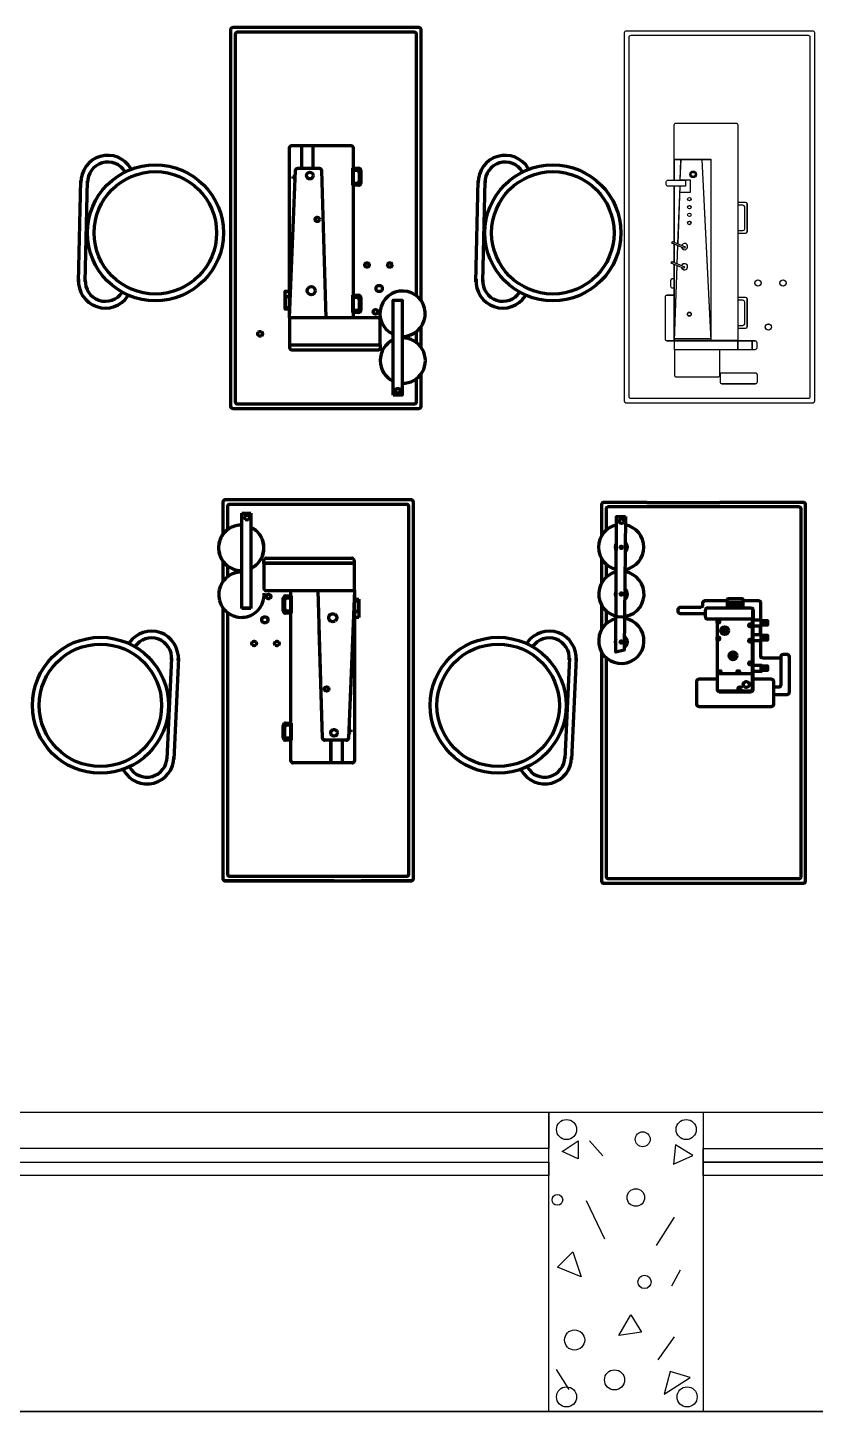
# Model space of a CAD drawing. Header units: inches. Extents: x 548 to 1330, y 676 to 1006.
# Drawn here: x 998.8 to 1085.6, y 675.9 to 828.5 of the extents above; entities that cross this region are included whole.
import ezdxf

# ---------------------------------------------------------------- set-up
doc = ezdxf.new("R2010")
doc.units = ezdxf.units.IN
doc.linetypes.add('ACAD_ISO02W100', pattern=[15, 12, -3])
for name, color, linetype in [('beams', 70, 'Continuous'), ('chair', 10, 'Continuous'), ('machines', 21, 'Continuous'), ('main wall', 40, 'Continuous'), ('window', 99, 'Continuous')]:
    doc.layers.add(name, color=color, linetype=linetype)
doc.layers.get('beams').off()

# ---------------------------------------------------------------- blocks, each defined once
blk = doc.blocks.new('snls')
at = {"layer": 'machines', "linetype": 'ACAD_ISO02W100', "lineweight": 100}
for p, q in [((6.57, 29.7), (6.57, 31.08)), ((6.77, 29.9), (6.77, 30.88)), ((6.82, 31.33), (7.44, 31.33)), ((7.02, 31.13), (7.44, 31.13)), ((7.44, 31.33), (7.44, 29.45)), ((7.44, 29.45), (6.82, 29.45)), ((7.44, 29.65), (7.02, 29.65)), ((6.57, 15.68), (6.57, 17.06)), ((6.77, 15.88), (6.77, 16.86)), ((6.82, 17.31), (7.44, 17.31)), ((7.02, 17.11), (7.44, 17.11)), ((7.44, 17.31), (7.44, 15.43)), ((7.44, 15.43), (6.82, 15.43)), ((7.44, 15.63), (7.02, 15.63)), ((11.85, 12.92), (11.85, 15.43)), ((13.13, 12.93), (13.13, 15.43)), ((14.03, 16.57), (13.81, 16.57)), ((13.81, 16.32), (14.03, 16.35)), ((14.03, 16.57), (14.03, 16.35))]:
    blk.add_line(p, q, dxfattribs=at)
for points in [[(-0.07, 30.03), (-0.07, 0.18, 0.414214), (0.18, -0.07), (20.68, -0.07, 0.414214), (20.93, 0.18), (20.93, 41.68, 0.414214), (20.68, 41.93), (0.18, 41.93, 0.414214), (-0.07, 41.68), (-0.07, 38.12)], [(0.43, 29.5), (0.43, 0.68, 0.414214), (0.68, 0.43), (20.18, 0.43, 0.414214), (20.43, 0.68), (20.43, 41.18, 0.414214), (20.18, 41.43), (0.68, 41.43, 0.414214), (0.43, 41.18), (0.43, 38.63)]]:
    blk.add_lwpolyline(points, format="xyb", dxfattribs=at)
for points in [[(3.01, 40.47), (3.01, 29.97), (2.01, 29.97), (2.01, 40.47)], [(3.01, 40.47), (3.01, 29.97), (2.01, 29.97), (2.01, 40.47)], [(14.43, 28.97), (14.43, 30.96), (14.91, 30.96), (14.91, 28.97)], [(14.43, 29.6), (14.43, 30.81), (14.88, 30.81), (14.88, 29.6)]]:
    blk.add_lwpolyline(points, close=True, dxfattribs=at)
for points in [[(-0.07, 35.17), (-0.07, 32.91)], [(0.43, 34.66), (0.43, 33.43)]]:
    blk.add_lwpolyline(points, dxfattribs=at)
for points in [[(4.43, 34.93), (4.43, 35.24, -0.414214), (4.68, 35.49), (14.15, 35.49, -0.414214), (14.4, 35.24), (14.4, 34.93)], [(14.43, 31.93), (14.43, 34.93), (4.43, 34.93), (4.43, 32.18, 0.414214), (4.68, 31.93)], [(14.43, 31.93), (14.43, 13.18, -0.414214), (14.18, 12.93), (7.68, 12.93, -0.414214), (7.43, 13.18), (7.43, 31.93)], [(14.43, 31.93), (13.78, 15.67, -0.402601), (13.53, 15.43), (11.17, 15.43, -0.405445), (10.92, 15.67), (10.43, 31.93)]]:
    blk.add_lwpolyline(points, format="xyb", close=True, dxfattribs=at)
for centre, radius in [((2.59, 39.97), 0.264), ((2.59, 39.97), 0.264), ((4.96, 31.27), 0.248), ((4.55, 28.7), 0.343), ((12.04, 28.93), 0.444), ((3.37, 26.09), 0.248), ((5.88, 26.09), 0.248), ((11.37, 21.07), 0.236), ((12.18, 16.24), 0.365)]:
    blk.add_circle(centre, radius, dxfattribs=at)
for centre, radius, start, end in [((1.95, 36.64), 2.5, 88.5457, 271.4543), ((1.95, 36.64), 2.5, 295.1747, 64.8253), ((1.97, 31.47), 2.5, 89.1324, 65.4718), ((6.82, 31.08), 0.25, 90, 180), ((7.02, 30.88), 0.25, 90, 180), ((6.82, 29.7), 0.25, 180, 270), ((7.02, 29.9), 0.25, 180, 270), ((6.82, 17.06), 0.25, 90, 180), ((7.02, 16.86), 0.25, 90, 180), ((6.82, 15.68), 0.25, 180, 270), ((7.02, 15.88), 0.25, 180, 270)]:
    blk.add_arc(centre, radius, start, end, dxfattribs=at)
blk = doc.blocks.new('line3 machine 9')
at = {"layer": 'machines'}
for p, q in [((-15.36, -16.28), (-15.36, -14.01)), ((-15.36, -14.01), (-13.86, -14.01)), ((-14.73, -16.28), (-14.65, -14.03)), ((-13.6, -16.28), (-14.7, -16.28)), ((-13.6, -17.62), (-13.6, -16.28)), ((-15.36, -23.13), (-15.36, -16.96)), ((-14.98, -23.29), (-14.75, -16.96)), ((-14.8, -17.62), (-13.6, -17.62)), ((-7.81, -19.05), (-8.39, -19.05)), ((-7.53, -18.74), (-8.38, -18.74)), ((-7.61, -21.64), (-7.61, -19.25)), ((-7.33, -21.94), (-7.33, -18.94)), ((-8.4, -21.84), (-7.81, -21.84)), ((-8.4, -22.14), (-7.53, -22.14)), ((-15.36, -25.37), (-15.36, -23.35)), ((-15.06, -25.5), (-14.99, -23.51)), ((-15.36, -34.01), (-15.36, -25.59)), ((-15.36, -33.99), (-15.06, -25.72)), ((-7.81, -29.52), (-8.39, -29.52)), ((-7.53, -29.21), (-8.38, -29.21)), ((-7.61, -32.11), (-7.61, -29.72)), ((-7.33, -32.41), (-7.33, -29.41)), ((-8.4, -32.31), (-7.81, -32.31)), ((-8.4, -32.61), (-7.53, -32.61)), ((-11.38, -33.77), (-15.38, -33.77))]:
    blk.add_line(p, q, dxfattribs=at)
for points in [[(-20.89, -0.04), (-20.89, -40.64, 0.414214), (-20.69, -40.84), (-0.09, -40.84, 0.414214), (0.11, -40.64), (0.11, -0.04, 0.414214), (-0.09, 0.16), (-20.69, 0.16, 0.414214)], [(-20.39, -0.54), (-20.39, -40.14, 0.414214), (-20.19, -40.34), (-0.59, -40.34, 0.414214), (-0.39, -40.14), (-0.39, -0.54, 0.414214), (-0.59, -0.34), (-20.19, -0.34, 0.414214)], [(-14.15, -16.28), (-14.15, -16.96), (-16.07, -16.96, -0.414214), (-16.27, -16.76), (-16.27, -16.48, -0.414214), (-16.07, -16.28)], [(-15.39, -28.17), (-15.39, -27.17), (-15.59, -27.17, 0.414214), (-15.79, -27.37), (-15.79, -27.97, 0.414214), (-15.59, -28.17)], [(-15.39, -33.99), (-15.39, -28.99), (-16.19, -28.99, 0.414214), (-16.39, -29.19), (-16.39, -33.79, 0.414214), (-16.19, -33.99)], [(-15.36, -34.99), (-15.36, -37.79, 0.414214), (-15.16, -37.99), (-10.56, -37.99, 0.414214), (-10.36, -37.79), (-10.36, -34.99)], [(-6.79, -34.99), (-6.79, -33.99), (-6.49, -33.99, -0.414214), (-6.29, -34.19), (-6.29, -34.79, -0.414214), (-6.49, -34.99)], [(-10.33, -37.57), (-10.33, -38.53, 0.414214), (-10.13, -38.73), (-6.42, -38.73, 0.414214), (-6.22, -38.53), (-6.22, -37.77, 0.414214), (-6.42, -37.57)]]:
    blk.add_lwpolyline(points, format="xyb", close=True, dxfattribs=at)
blk.add_lwpolyline([(-15.39, -16.28), (-15.39, -10.19, -0.414214), (-15.19, -9.99), (-8.59, -9.99, -0.414214), (-8.39, -10.19), (-8.39, -33.99), (-15.39, -33.99), (-15.39, -25.58)], format="xyb", dxfattribs=at)
for points in [[(-15.36, -16.28), (-15.36, -13.99), (-11.36, -13.99), (-11.36, -33.99), (-15.36, -33.99), (-15.36, -25.59)], [(-15.36, -14.01), (-12.36, -14.01), (-11.36, -33.99)], [(-15.39, -23.12), (-15.39, -16.96)], [(-15.36, -23.13), (-15.36, -16.96)], [(-15.39, -25.36), (-15.39, -23.34)], [(-15.36, -25.37), (-15.36, -23.35)]]:
    blk.add_lwpolyline(points, dxfattribs=at)
for points in [[(-14.18, -23.63), (-14.25, -23.81), (-15.64, -23.23), (-15.56, -23.05)], [(-14.25, -25.84), (-14.33, -26.02), (-15.71, -25.44), (-15.64, -25.26)], [(-15.39, -29.78), (-15.39, -29.78), (-15.39, -29.78), (-15.39, -29.78)], [(-8.39, -33.99), (-8.39, -34.99), (-15.36, -34.99), (-15.36, -33.99)], [(-15.36, -34.01), (-15.36, -34.01), (-15.36, -34.01), (-15.36, -34.01)], [(-8.39, -34.99), (-8.39, -33.99), (-6.79, -33.99), (-6.79, -34.99)]]:
    blk.add_lwpolyline(points, close=True, dxfattribs=at)
for centre, radius in [((-13.3, -15.65), 0.366), ((-13.3, -15.65), 0.366), ((-13.3, -15.65), 0.23), ((-13.72, -18.37), 0.191), ((-13.72, -19.27), 0.191), ((-13.72, -20.1), 0.191), ((-13.72, -21), 0.191), ((-6.15, -27.63), 0.338), ((-3.39, -27.63), 0.338), ((-13.72, -31.06), 0.23), ((-13.72, -31.06), 0.191), ((-5.01, -32.49), 0.338)]:
    blk.add_circle(centre, radius, dxfattribs=at)
for centre, radius, start, end in [((-7.81, -19.25), 0.2, 0, 90), ((-7.53, -18.94), 0.2, 0, 90), ((-7.81, -21.64), 0.2, 270, 0), ((-7.53, -21.94), 0.2, 270, 0), ((-14.25, -23.61), 0.34, 190.0812, 154.6036), ((-14.25, -25.84), 0.34, 193.2665, 157.2311), ((-7.81, -29.72), 0.2, 0, 90), ((-7.53, -29.41), 0.2, 0, 90), ((-7.81, -32.11), 0.2, 270, 0), ((-7.53, -32.41), 0.2, 270, 0)]:
    blk.add_arc(centre, radius, start, end, dxfattribs=at)

msp = doc.modelspace()

# ---------------------------------------------------------------- linework, layer by layer
for p, q in [((1073.24, 708.91), (1165.74, 708.91)), ((1057.71, 704.56), (1059.47, 705.73)), ((1059.47, 705.73), (1059.47, 703.76)), ((1060.72, 705.74), (1062.19, 704.09)), ((1070.2, 705.29), (1069.98, 703.16)), ((1072.11, 704.11), (1070.2, 705.29)), ((1059.47, 703.76), (1057.71, 704.56)), ((1069.98, 703.16), (1072.11, 704.11)), ((1073.24, 701.91), (1073.24, 704.91)), ((1060.35, 699.15), (1062.37, 694.94)), ((1070.06, 697.32), (1068.05, 694.21)), ((1057.19, 691.82), (1058.88, 693.5)), ((1058.88, 693.5), (1059.8, 690.73)), ((1059.8, 690.73), (1057.19, 691.82)), ((1070.72, 691.48), (1069.76, 689.71)), ((1063.95, 684.27), (1065.27, 686.55)), ((1065.27, 686.55), (1066.45, 684.64)), ((1066.45, 684.64), (1063.95, 684.27)), ((1070.06, 684.14), (1068.23, 681.58)), ((1057.03, 680.53), (1058.43, 678.32)), ((1069.61, 680.31), (1068.95, 677.81)), ((1068.95, 677.81), (1071.82, 679.64)), ((1071.82, 679.64), (1069.61, 680.31)), ((548.24, 675.91), (1330.24, 675.91))]:
    msp.add_line(p, q)
for points in [[(985.24, 708.91), (1056.24, 708.91), (1056.24, 704.91), (985.24, 704.91)], [(1056.24, 708.91), (1073.24, 708.91), (1073.24, 675.91), (1056.24, 675.91)]]:
    msp.add_lwpolyline(points, close=True)
for centre, radius in [((1058.18, 706.99), 1.11), ((1071.37, 706.99), 1.11), ((1066.58, 705.92), 0.819), ((1057.17, 699.23), 0.59), ((1065.82, 699.49), 0.964), ((1066.77, 690.18), 0.732), ((1059.07, 683.78), 1.11), ((1063.47, 679.38), 1.11), ((1058.18, 677.5), 1.11), ((1071.47, 677.5), 1.11)]:
    msp.add_circle(centre, radius)
at = {"layer": 'chair', "lineweight": 100}
for p, q in [((1004.36, 800.5), (1004.62, 811.66)), ((1005.11, 800.5), (1005.37, 811.63)), ((1048.19, 800.5), (1048.44, 811.66)), ((1048.94, 800.5), (1049.19, 811.63)), ((1014.63, 758.99), (1014.12, 747.88)), ((1015.38, 758.98), (1014.87, 747.82)), ((1058.49, 758.99), (1057.98, 747.88)), ((1059.24, 758.98), (1058.73, 747.82))]:
    msp.add_line(p, q, dxfattribs=at)
for centre, radius in [((1012.84, 805.89), 7.5), ((1056.67, 805.89), 7.5), ((1012.84, 805.89), 6.75), ((1056.67, 805.89), 6.75), ((1006.78, 753.78), 7.5), ((1006.78, 753.78), 6.75), ((1050.64, 753.78), 7.5), ((1050.64, 753.78), 6.75)]:
    msp.add_circle(centre, radius, dxfattribs=at)
for centre, radius, start, end in [((1007.59, 811.47), 2.97, 30.6651, 181.4564), ((1007.59, 811.47), 2.22, 30.6651, 181.4564), ((1051.41, 811.47), 2.97, 30.6651, 181.4564), ((1051.41, 811.47), 2.22, 30.6651, 181.4564), ((1007.33, 800.56), 2.97, 175.9103, 326.7016), ((1007.33, 800.56), 2.22, 175.9103, 326.7016), ((1051.16, 800.56), 2.97, 175.9103, 326.7016), ((1051.16, 800.56), 2.22, 175.9103, 326.7016), ((1012.41, 758.99), 2.97, 354.6184, 145.4096), ((1056.27, 758.99), 2.97, 354.6184, 145.4096), ((1012.41, 758.99), 2.22, 354.6184, 145.4096), ((1056.27, 758.99), 2.22, 354.6184, 145.4096), ((1011.91, 748.08), 2.97, 209.3732, 0.1645), ((1011.91, 748.08), 2.22, 209.3732, 0.1645), ((1055.77, 748.08), 2.97, 209.3732, 0.1645), ((1055.77, 748.08), 2.22, 209.3732, 0.1645)]:
    msp.add_arc(centre, radius, start, end, dxfattribs=at)
at = {"layer": 'machines', "lineweight": 100}
for p, q in [((1028.94, 815.52), (1028.94, 813.02)), ((1030.22, 815.53), (1030.22, 813.02)), ((1028.26, 812.13), (1028.04, 812.1)), ((1028.04, 811.87), (1028.04, 812.1)), ((1028.04, 811.87), (1028.26, 811.87)), ((1034.63, 813.01), (1035.25, 813.01)), ((1034.63, 811.13), (1034.63, 813.01)), ((1034.63, 812.81), (1035.05, 812.81)), ((1035.3, 812.56), (1035.3, 811.58)), ((1035.5, 812.76), (1035.5, 811.38)), ((1035.05, 811.33), (1034.63, 811.33)), ((1035.25, 811.13), (1034.63, 811.13)), ((1034.63, 799), (1035.25, 799)), ((1034.63, 797.11), (1034.63, 799)), ((1034.63, 798.8), (1035.05, 798.8)), ((1035.3, 798.55), (1035.3, 797.56)), ((1035.5, 798.75), (1035.5, 797.36)), ((1035.05, 797.31), (1034.63, 797.31)), ((1035.25, 797.11), (1034.63, 797.11)), ((1075.61, 775.66), (1066.49, 775.66)), ((1067.02, 776.16), (1075.1, 776.16)), ((1075.93, 765.14), (1077.61, 765.14)), ((1075.93, 764.94), (1075.93, 765.14)), ((1075.93, 764.94), (1077.61, 764.94)), ((1076.04, 764.94), (1076.04, 765.14)), ((1076.19, 764.94), (1076.19, 765.14)), ((1076.34, 764.94), (1076.34, 765.14)), ((1076.49, 764.94), (1076.49, 765.14)), ((1076.63, 764.94), (1076.63, 765.14)), ((1076.78, 764.94), (1076.78, 765.14)), ((1076.92, 764.94), (1076.92, 765.14)), ((1077.04, 764.94), (1077.04, 765.14)), ((1077.17, 764.94), (1077.17, 765.14)), ((1077.3, 764.95), (1077.3, 765.15)), ((1077.44, 764.95), (1077.44, 765.15)), ((1077.55, 764.95), (1077.55, 765.15)), ((1073.5, 763.53), (1073.5, 764.28)), ((1073.75, 764.53), (1078.52, 764.53)), ((1078.77, 763.28), (1073.75, 763.28)), ((1078.77, 763.28), (1074.77, 763.28)), ((1074.77, 763.28), (1074.77, 755.53)), ((1078.67, 764.28), (1078.67, 763.28)), ((1078.67, 755.38), (1078.67, 763.28)), ((1078.77, 764.28), (1078.77, 763.28)), ((1078.77, 755.53), (1078.77, 763.28)), ((1079.57, 764.06), (1079.57, 763.71)), ((1079.57, 763.71), (1079.57, 763.21)), ((1079.64, 762.52), (1079.64, 763.21)), ((1079.74, 762.52), (1079.74, 763.21)), ((1079.74, 763.03), (1080.34, 763.03)), ((1079.57, 761.59), (1079.57, 762.52)), ((1079.64, 760.89), (1079.64, 761.59)), ((1079.74, 762.92), (1080.34, 762.92)), ((1079.74, 762.82), (1080.34, 762.82)), ((1079.74, 762.71), (1080.34, 762.71)), ((1079.74, 760.89), (1079.74, 761.59)), ((1079.74, 761.4), (1080.34, 761.4)), ((1079.74, 761.31), (1080.34, 761.31)), ((1079.74, 761.23), (1080.34, 761.23)), ((1079.74, 761.15), (1080.34, 761.15)), ((1079.74, 761.06), (1080.34, 761.06)), ((1079.57, 759.85), (1079.57, 759.15)), ((1079.57, 759.15), (1079.57, 759.11)), ((1079.82, 759.01), (1079.67, 759.01)), ((1074.77, 757.28), (1078.77, 757.28)), ((1079.64, 757.52), (1079.64, 758.22)), ((1079.74, 757.52), (1079.74, 758.22)), ((1079.74, 758.08), (1080.34, 758.08)), ((1079.74, 757.99), (1080.34, 757.99)), ((1079.74, 757.9), (1080.34, 757.9)), ((1079.74, 757.8), (1080.34, 757.8)), ((1079.74, 757.7), (1080.34, 757.7)), ((1074.82, 755.38), (1078.72, 755.38)), ((1075.02, 755.28), (1078.52, 755.28))]:
    msp.add_line(p, q, dxfattribs=at)
at = {"layer": 'machines'}
for p, q in [((1070.08, 811.7), (1070.08, 813.97)), ((1070.08, 813.97), (1071.58, 813.97)), ((1070.72, 811.7), (1070.8, 813.96)), ((1070.08, 804.85), (1070.08, 811.02)), ((1070.47, 804.69), (1070.69, 811.02)), ((1070.64, 810.37), (1071.84, 810.37)), ((1071.84, 811.7), (1070.75, 811.7)), ((1071.84, 810.37), (1071.84, 811.7)), ((1077.63, 808.94), (1077.05, 808.94)), ((1077.92, 809.24), (1077.06, 809.24)), ((1078.12, 806.05), (1078.12, 809.04)), ((1077.83, 806.34), (1077.83, 808.74)), ((1077.04, 806.14), (1077.63, 806.14)), ((1077.04, 805.85), (1077.92, 805.85)), ((1070.08, 802.61), (1070.08, 804.64)), ((1070.39, 802.48), (1070.46, 804.48)), ((1070.08, 793.97), (1070.08, 802.39)), ((1070.08, 794), (1070.38, 802.27)), ((1077.63, 798.46), (1077.05, 798.46)), ((1077.92, 798.77), (1077.06, 798.77)), ((1077.83, 795.87), (1077.83, 798.26)), ((1078.12, 795.57), (1078.12, 798.57)), ((1077.04, 795.67), (1077.63, 795.67)), ((1077.04, 795.37), (1077.92, 795.37)), ((1074.07, 794.21), (1070.07, 794.21))]:
    msp.add_line(p, q, dxfattribs=at)
at = {"layer": 'machines', "linetype": 'ACAD_ISO02W100', "lineweight": 100}
for p, q in [((1026.93, 764.2), (1026.93, 765.59)), ((1027.13, 764.4), (1027.13, 765.39)), ((1027.18, 765.84), (1027.8, 765.84)), ((1027.38, 765.64), (1027.8, 765.64)), ((1027.8, 765.84), (1027.8, 763.95)), ((1027.8, 763.95), (1027.18, 763.95)), ((1027.8, 764.15), (1027.38, 764.15)), ((1026.93, 750.19), (1026.93, 751.57)), ((1027.13, 750.39), (1027.13, 751.37)), ((1027.18, 751.82), (1027.8, 751.82)), ((1027.38, 751.62), (1027.8, 751.62)), ((1027.8, 751.82), (1027.8, 749.94)), ((1034.39, 751.08), (1034.17, 751.08)), ((1034.17, 750.82), (1034.39, 750.85)), ((1034.39, 751.08), (1034.39, 750.85)), ((1027.8, 749.94), (1027.18, 749.94)), ((1027.8, 750.14), (1027.38, 750.14)), ((1032.2, 747.42), (1032.2, 749.93)), ((1033.48, 747.43), (1033.48, 749.93))]:
    msp.add_line(p, q, dxfattribs=at)
at = {"layer": 'machines', "lineweight": 100}
for points in [[(1042.14, 798.41), (1042.14, 828.27, 0.414214), (1041.89, 828.52), (1021.39, 828.52, 0.414214), (1021.14, 828.27), (1021.14, 786.77, 0.414214), (1021.39, 786.52), (1041.89, 786.52, 0.414214), (1042.14, 786.77), (1042.14, 790.33)], [(1041.64, 798.94), (1041.64, 827.77, 0.414214), (1041.39, 828.02), (1021.89, 828.02, 0.414214), (1021.64, 827.77), (1021.64, 787.27, 0.414214), (1021.89, 787.02), (1041.39, 787.02, 0.414214), (1041.64, 787.27), (1041.64, 789.81)], [(1020.29, 764.54), (1020.29, 734.68, 0.414214), (1020.54, 734.43), (1041.04, 734.43, 0.414214), (1041.29, 734.68), (1041.29, 776.18, 0.414214), (1041.04, 776.43), (1020.54, 776.43, 0.414214), (1020.29, 776.18), (1020.29, 772.62)], [(1020.79, 764.01), (1020.79, 735.18, 0.414214), (1021.04, 734.93), (1040.54, 734.93, 0.414214), (1040.79, 735.18), (1040.79, 775.68, 0.414214), (1040.54, 775.93), (1021.04, 775.93, 0.414214), (1020.79, 775.68), (1020.79, 773.14)], [(1067.02, 776.16), (1062.29, 776.16, 0.414214), (1062.04, 775.91), (1062.04, 772.46)], [(1062.04, 759.68), (1062.04, 734.41, 0.414214), (1062.29, 734.16), (1084.29, 734.16, 0.414214), (1084.54, 734.41), (1084.54, 775.91, 0.414214), (1084.29, 776.16), (1075.1, 776.16)], [(1066.49, 775.66), (1062.79, 775.66, 0.414214), (1062.54, 775.41), (1062.54, 773.08)], [(1062.54, 759.05), (1062.54, 734.91, 0.414214), (1062.79, 734.66), (1083.79, 734.66, 0.414214), (1084.04, 734.91), (1084.04, 775.41, 0.414214), (1083.79, 775.66), (1075.61, 775.66)], [(1073.5, 763.87), (1070.75, 763.87, -0.414214), (1070.5, 764.12), (1070.5, 764.36, -0.414214), (1070.75, 764.61), (1072.97, 764.61)], [(1073.22, 764.86), (1073.22, 765.09, -0.414214), (1073.47, 765.34), (1075.93, 765.34)], [(1077.61, 765.34), (1079.32, 765.34, -0.414214), (1079.57, 765.09), (1079.57, 764.06)], [(1081.02, 755.92), (1081.02, 756.4, 0.414214), (1080.77, 756.65), (1078.77, 756.65), (1078.77, 760.51)], [(1081.02, 755.81), (1081.59, 755.81, 0.414214), (1081.84, 756.06), (1081.84, 759.17, -0.414214), (1082.09, 759.42), (1082.46, 759.42, -0.414214), (1082.71, 759.17), (1082.71, 758.39)], [(1082.71, 758.39), (1082.71, 755.2, -0.414214), (1082.46, 754.95), (1081.02, 754.95)], [(1074.77, 756.65), (1072.77, 756.65, 0.414214), (1072.52, 756.4), (1072.52, 753.9, 0.414214), (1072.77, 753.65), (1080.77, 753.65, 0.414214), (1081.02, 753.9), (1081.02, 756.4)]]:
    msp.add_lwpolyline(points, format="xyb", dxfattribs=at)
at = {"layer": 'machines'}
for points in [[(1064.55, 827.95), (1064.55, 787.35, 0.414214), (1064.75, 787.15), (1085.35, 787.15, 0.414214), (1085.55, 787.35), (1085.55, 827.95, 0.414214), (1085.35, 828.15), (1064.75, 828.15, 0.414214)], [(1065.05, 827.45), (1065.05, 787.85, 0.414214), (1065.25, 787.65), (1084.85, 787.65, 0.414214), (1085.05, 787.85), (1085.05, 827.45, 0.414214), (1084.85, 827.65), (1065.25, 827.65, 0.414214)], [(1071.3, 811.7), (1071.3, 811.02), (1069.38, 811.02, -0.414214), (1069.18, 811.22), (1069.18, 811.5, -0.414214), (1069.38, 811.7)], [(1070.06, 799.82), (1070.06, 800.82), (1069.86, 800.82, 0.414214), (1069.66, 800.62), (1069.66, 800.02, 0.414214), (1069.86, 799.82)], [(1070.05, 794), (1070.05, 799), (1069.25, 799, 0.414214), (1069.05, 798.8), (1069.05, 794.2, 0.414214), (1069.25, 794)], [(1078.65, 793), (1078.65, 794), (1078.95, 794, -0.414214), (1079.15, 793.8), (1079.15, 793.2, -0.414214), (1078.95, 793)], [(1070.08, 793), (1070.08, 790.2, 0.414214), (1070.28, 790), (1074.88, 790, 0.414214), (1075.08, 790.2), (1075.08, 793)], [(1075.11, 790.42), (1075.11, 789.46, 0.414214), (1075.31, 789.26), (1079.02, 789.26, 0.414214), (1079.22, 789.46), (1079.22, 790.22, 0.414214), (1079.02, 790.42)]]:
    msp.add_lwpolyline(points, format="xyb", close=True, dxfattribs=at)
msp.add_lwpolyline([(1070.05, 811.7), (1070.05, 817.8, -0.414214), (1070.25, 818), (1076.85, 818, -0.414214), (1077.05, 817.8), (1077.05, 794), (1070.05, 794), (1070.05, 802.41)], format="xyb", dxfattribs=at)
at = {"layer": 'machines', "lineweight": 100}
for points in [[(1027.64, 796.52), (1027.64, 815.27, -0.414214), (1027.89, 815.52), (1034.39, 815.52, -0.414214), (1034.64, 815.27), (1034.64, 796.52)], [(1027.64, 796.52), (1028.29, 812.78, -0.402601), (1028.54, 813.02), (1030.9, 813.02, -0.405445), (1031.15, 812.77), (1031.64, 796.52)], [(1027.64, 796.52), (1027.64, 793.52), (1037.64, 793.52), (1037.64, 796.27, 0.414214), (1037.39, 796.52)], [(1037.64, 793.52), (1037.64, 793.2, -0.414214), (1037.39, 792.95), (1027.92, 792.95, -0.414214), (1027.67, 793.2), (1027.67, 793.52)], [(1034.79, 766.43), (1034.79, 747.68, -0.414214), (1034.54, 747.43), (1028.04, 747.43, -0.414214), (1027.79, 747.68), (1027.79, 766.43)], [(1034.79, 766.43), (1034.14, 750.17, -0.402601), (1033.89, 749.93), (1031.52, 749.93, -0.405445), (1031.27, 750.18), (1030.79, 766.43)], [(1075.93, 764.53), (1075.93, 765.47, -0.414214), (1076.03, 765.57), (1077.51, 765.57, -0.414214), (1077.61, 765.47), (1077.61, 764.53)], [(1074.77, 762.83), (1074.77, 763.16), (1074.95, 763.16, -0.414214), (1075.05, 763.06), (1075.05, 762.93, -0.414214), (1074.95, 762.83)], [(1074.77, 760.98), (1074.77, 761.31), (1074.95, 761.31, -0.414214), (1075.05, 761.21), (1075.05, 761.08, -0.414214), (1074.95, 760.98)], [(1074.94, 757.28), (1074.94, 757.5, -0.414214), (1075.04, 757.6), (1075.11, 757.6, -0.414214), (1075.21, 757.5), (1075.21, 757.28)], [(1076.98, 757.28), (1076.98, 757.5, -0.414214), (1077.08, 757.6), (1077.16, 757.6, -0.414214), (1077.26, 757.5), (1077.26, 757.28)]]:
    msp.add_lwpolyline(points, format="xyb", close=True, dxfattribs=at)
at = {"layer": 'machines'}
for points in [[(1070.08, 811.7), (1070.08, 814), (1074.08, 814), (1074.08, 794), (1070.08, 794), (1070.08, 802.39)], [(1070.08, 813.97), (1073.08, 813.97), (1074.08, 794)], [(1070.05, 804.86), (1070.05, 811.02)], [(1070.08, 804.85), (1070.08, 811.02)], [(1070.05, 802.62), (1070.05, 804.65)], [(1070.08, 802.61), (1070.08, 804.64)]]:
    msp.add_lwpolyline(points, dxfattribs=at)
for points in [[(1071.27, 804.36), (1071.19, 804.17), (1069.81, 804.75), (1069.88, 804.94)], [(1071.19, 802.15), (1071.11, 801.96), (1069.73, 802.54), (1069.81, 802.73)], [(1070.05, 798.2), (1070.05, 798.2), (1070.05, 798.2), (1070.05, 798.2)], [(1077.05, 794), (1077.05, 793), (1070.08, 793), (1070.08, 794)], [(1070.08, 793.97), (1070.08, 793.97), (1070.08, 793.97), (1070.08, 793.97)], [(1077.05, 793), (1077.05, 794), (1078.65, 794), (1078.65, 793)]]:
    msp.add_lwpolyline(points, close=True, dxfattribs=at)
at = {"layer": 'machines', "lineweight": 100}
for points in [[(1027.63, 799.47), (1027.63, 797.48), (1027.16, 797.48), (1027.16, 799.47)], [(1027.63, 798.85), (1027.63, 797.63), (1027.19, 797.63), (1027.19, 798.85)], [(1039.06, 787.98), (1039.06, 798.48), (1040.06, 798.48), (1040.06, 787.98)], [(1064.67, 774.59), (1064.54, 759.87), (1063.63, 759.65), (1063.67, 774.59)], [(1079.74, 762.61), (1079.74, 763.14), (1080.34, 763.14), (1080.34, 762.61)], [(1079.74, 760.98), (1079.74, 761.5), (1080.34, 761.5), (1080.34, 760.98)], [(1078.77, 757.52), (1078.77, 757.52), (1078.79, 757.52), (1078.79, 757.52)], [(1079.74, 757.62), (1079.74, 758.15), (1080.34, 758.15), (1080.34, 757.62)]]:
    msp.add_lwpolyline(points, close=True, dxfattribs=at)
for points in [[(1042.14, 793.27), (1042.14, 795.54)], [(1041.64, 793.78), (1041.64, 795.01)], [(1062.04, 769.98), (1062.04, 767.24)], [(1062.54, 769.36), (1062.54, 767.88)], [(1062.04, 764.85), (1062.04, 762.1)], [(1062.54, 764.21), (1062.54, 762.74)], [(1079.74, 762.52), (1078.77, 762.52), (1078.77, 763.21), (1079.74, 763.21)], [(1079.74, 760.89), (1078.77, 760.89), (1078.77, 761.59), (1079.74, 761.59)], [(1079.57, 762.52), (1079.57, 761.88)], [(1079.57, 762.52), (1079.57, 761.59)], [(1079.57, 760.89), (1079.57, 759.85)], [(1079.82, 759.01), (1081.84, 759.01)], [(1079.74, 757.52), (1078.77, 757.52), (1078.77, 758.22), (1079.74, 758.22)]]:
    msp.add_lwpolyline(points, dxfattribs=at)
at = {"layer": 'machines', "linetype": 'ACAD_ISO02W100', "lineweight": 100}
for points in [[(1020.29, 764.54), (1020.29, 734.68, 0.414214), (1020.54, 734.43), (1041.04, 734.43, 0.414214), (1041.29, 734.68), (1041.29, 776.18, 0.414214), (1041.04, 776.43), (1020.54, 776.43, 0.414214), (1020.29, 776.18), (1020.29, 772.62)], [(1020.79, 764.01), (1020.79, 735.18, 0.414214), (1021.04, 734.93), (1040.54, 734.93, 0.414214), (1040.79, 735.18), (1040.79, 775.68, 0.414214), (1040.54, 775.93), (1021.04, 775.93, 0.414214), (1020.79, 775.68), (1020.79, 773.14)]]:
    msp.add_lwpolyline(points, format="xyb", dxfattribs=at)
for points in [[(1023.37, 774.97), (1023.37, 764.47), (1022.37, 764.47), (1022.37, 774.97)], [(1023.37, 774.97), (1023.37, 764.47), (1022.37, 764.47), (1022.37, 774.97)], [(1034.79, 763.48), (1034.79, 765.47), (1035.27, 765.47), (1035.27, 763.48)], [(1034.79, 764.1), (1034.79, 765.32), (1035.23, 765.32), (1035.23, 764.1)]]:
    msp.add_lwpolyline(points, close=True, dxfattribs=at)
for points in [[(1020.29, 769.68), (1020.29, 767.41)], [(1020.79, 769.17), (1020.79, 767.94)]]:
    msp.add_lwpolyline(points, dxfattribs=at)
for points in [[(1024.79, 769.43), (1024.79, 769.75, -0.414214), (1025.04, 770), (1034.51, 770, -0.414214), (1034.76, 769.75), (1034.76, 769.43)], [(1034.79, 766.43), (1034.79, 769.43), (1024.79, 769.43), (1024.79, 766.68, 0.414214), (1025.04, 766.43)], [(1034.79, 766.43), (1034.79, 747.68, -0.414214), (1034.54, 747.43), (1028.04, 747.43, -0.414214), (1027.79, 747.68), (1027.79, 766.43)], [(1034.79, 766.43), (1034.14, 750.17, -0.402601), (1033.89, 749.93), (1031.52, 749.93, -0.405445), (1031.27, 750.18), (1030.79, 766.43)]]:
    msp.add_lwpolyline(points, format="xyb", close=True, dxfattribs=at)
at = {"layer": 'machines', "lineweight": 100}
for centre, radius in [((1029.88, 812.2), 0.365), ((1030.69, 807.37), 0.236), ((1036.18, 802.35), 0.248), ((1038.69, 802.35), 0.248), ((1030.03, 799.51), 0.444), ((1037.52, 799.75), 0.343), ((1037.11, 797.18), 0.248), ((1039.58, 788.47), 0.264), ((1064.25, 774.1), 0.264), ((1064.22, 771.22), 0.128), ((1064.22, 766.04), 0.128), ((1075.61, 762.02), 0.43), ((1075.61, 762.02), 0.172), ((1078.43, 762.6), 0.172), ((1064.22, 760.77), 0.128), ((1078.43, 760.9), 0.172), ((1076.53, 759.24), 0.43), ((1076.53, 759.24), 0.172), ((1078.43, 758.4), 0.172), ((1077.27, 755.63), 0.189), ((1078, 756.08), 0.327)]:
    msp.add_circle(centre, radius, dxfattribs=at)
at = {"layer": 'machines'}
for centre, radius in [((1072.14, 812.34), 0.366), ((1072.14, 812.34), 0.366), ((1072.14, 812.34), 0.23), ((1071.72, 809.61), 0.191), ((1071.72, 808.72), 0.191), ((1071.72, 807.88), 0.191), ((1071.72, 806.99), 0.191), ((1079.29, 800.36), 0.338), ((1082.05, 800.36), 0.338), ((1071.72, 796.92), 0.23), ((1071.72, 796.92), 0.191), ((1080.44, 795.5), 0.338)]:
    msp.add_circle(centre, radius, dxfattribs=at)
at = {"layer": 'machines', "linetype": 'ACAD_ISO02W100', "lineweight": 100}
for centre, radius in [((1024.39, 794.75), 0.264), ((1022.95, 774.48), 0.264), ((1022.95, 774.48), 0.264), ((1025.32, 765.77), 0.248), ((1024.91, 763.2), 0.343), ((1032.4, 763.44), 0.444), ((1023.73, 760.6), 0.248), ((1026.24, 760.6), 0.248), ((1031.73, 755.58), 0.236), ((1032.54, 750.75), 0.365)]:
    msp.add_circle(centre, radius, dxfattribs=at)
at = {"layer": 'machines', "lineweight": 100}
for centre, radius, start, end in [((1035.05, 812.56), 0.25, 0, 90), ((1035.25, 812.76), 0.25, 0, 90), ((1035.05, 811.58), 0.25, 270, 0), ((1035.25, 811.38), 0.25, 270, 0), ((1035.05, 798.55), 0.25, 0, 90), ((1035.25, 798.75), 0.25, 0, 90), ((1040.1, 796.97), 2.5, 269.1324, 245.4718), ((1035.05, 797.56), 0.25, 270, 0), ((1035.25, 797.36), 0.25, 270, 0), ((1040.12, 791.8), 2.5, 115.1747, 244.8253), ((1040.12, 791.8), 2.5, 268.5457, 91.4543), ((1064.21, 771.22), 2.5, 102.4324, 257.5676), ((1064.21, 771.22), 2.5, 280.6443, 79.3557), ((1064.21, 771.22), 0.672, 144.3539, 215.347), ((1064.21, 771.22), 0.672, 309.6735, 49.3583), ((1064.23, 766.05), 2.5, 103.0338, 79.952), ((1064.22, 766.04), 0.672, 149.0419, 210.6589), ((1064.22, 766.04), 0.672, 303.2329, 55.7988), ((1072.97, 764.86), 0.25, 270, 0), ((1064.22, 760.89), 2.5, 103.5126, 81.9418), ((1073.75, 764.28), 0.25, 90, 180), ((1073.75, 763.53), 0.25, 180, 270), ((1078.52, 764.28), 0.25, 0, 90), ((1078.72, 764.28), 0.05, 0, 180), ((1064.22, 760.77), 0.672, 151.4151, 208.2857), ((1064.22, 760.77), 0.672, 298.7799, 60.2519), ((1079.67, 759.11), 0.1, 180, 270), ((1075.02, 755.53), 0.25, 180, 270), ((1078.52, 755.53), 0.25, 270, 0)]:
    msp.add_arc(centre, radius, start, end, dxfattribs=at)
at = {"layer": 'machines'}
for centre, radius, start, end in [((1077.63, 808.74), 0.2, 0, 90), ((1077.92, 809.04), 0.2, 0, 90), ((1077.63, 806.34), 0.2, 270, 0), ((1077.92, 806.05), 0.2, 270, 0), ((1071.19, 804.37), 0.34, 190.0812, 154.6036), ((1071.19, 802.15), 0.34, 193.2665, 157.2311), ((1077.63, 798.26), 0.2, 0, 90), ((1077.92, 798.57), 0.2, 0, 90), ((1077.63, 795.87), 0.2, 270, 0), ((1077.92, 795.57), 0.2, 270, 0)]:
    msp.add_arc(centre, radius, start, end, dxfattribs=at)
at = {"layer": 'machines', "linetype": 'ACAD_ISO02W100', "lineweight": 100}
for centre, radius, start, end in [((1022.3, 771.15), 2.5, 88.5457, 271.4543), ((1022.3, 771.15), 2.5, 295.1747, 64.8253), ((1022.33, 765.98), 2.5, 89.1324, 65.4718), ((1027.18, 765.59), 0.25, 90, 180), ((1027.38, 765.39), 0.25, 90, 180), ((1027.18, 764.2), 0.25, 180, 270), ((1027.38, 764.4), 0.25, 180, 270), ((1027.18, 751.57), 0.25, 90, 180), ((1027.38, 751.37), 0.25, 90, 180), ((1027.18, 750.19), 0.25, 180, 270), ((1027.38, 750.39), 0.25, 180, 270)]:
    msp.add_arc(centre, radius, start, end, dxfattribs=at)
at = {"layer": 'main wall'}
msp.add_line((1330.24, 675.91), (548.24, 675.91), dxfattribs=at)
msp.add_line((1330.24, 675.91), (548.24, 675.91), dxfattribs=at)
at = {"layer": 'window'}
for points in [[(1073.24, 704.91), (1144.24, 704.91), (1144.24, 703.41), (1073.24, 703.41)], [(985.24, 703.41), (1056.24, 703.41), (1056.24, 701.91), (985.24, 701.91)], [(1073.24, 703.41), (1144.24, 703.41), (1144.24, 701.91), (1073.24, 701.91)]]:
    msp.add_lwpolyline(points, close=True, dxfattribs=at)

# ---------------------------------------------------------------- block references
msp.add_blockref('snls', (1020.36, 734.51))
at = {"layer": 'beams'}
msp.add_blockref('line3 machine 9', (1085.44, 827.98), dxfattribs=at)

doc.saveas('drawing.dxf')
